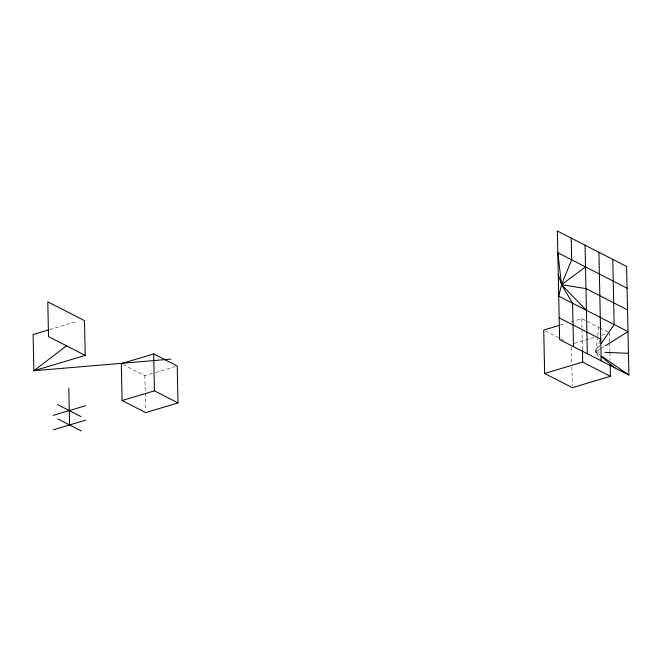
<?xml version="1.0" encoding="UTF-8"?>
<svg xmlns="http://www.w3.org/2000/svg" width="662" height="662" viewBox="0 0 662 662"><rect width="100%" height="100%" fill="white"/><g stroke="black" fill="none" stroke-linecap="round" stroke-linejoin="round"><path stroke-width="0.5" stroke-dasharray="3.31 2.48" d="M597.645 336.71L595.568 351.927L600.682 360.045M597.786 335.692L599.168 325.547M599.995 340.971L595.568 351.927L600.244 355.775M600.07 345.283L595.568 351.927L599.731 354.815M599.946 349.18L595.568 351.927L601.733 352.192M600.823 348.634L604.332 346.441M49.907 329.527L77.586 321.252M123.132 364.547L144.879 375.685L154.676 372.747M155.661 372.458L177.217 366.012M560.317 325.092L566.167 323.337M571.049 321.881L581.782 318.67L598.762 327.376M574.368 343.371L593.88 337.537M601.684 335.204L605.589 334.037M599.656 327.831L607.699 331.952M545.513 330.967L565.183 341.038M609.487 332.87L609.685 342.171M609.71 343.206L609.884 351.481M609.901 352.515L610.058 359.747M581.782 318.67L581.972 327.98M581.997 329.014L582.428 349.693M571.505 347.343L571.827 362.85M571.918 366.988L572.307 385.598M144.879 375.685L145.218 392.086M145.243 393.112L145.607 410.539"/><path stroke-width="0.99" d="M599.995 340.971L600.732 339.143L559.167 317.851M601.195 343.628L614.137 324.529L612.772 259.388M66.523 345.812L33.861 370.753L33.1 334.55L48.914 329.825M585.514 266.91L561.558 284.677L558.711 296.137L627.99 331.629L605.2 345.895M85.224 355.403L48.508 336.586L47.788 301.847L84.504 320.656L85.224 355.403L33.861 370.753L170.738 359.127M153.667 353.947L121.32 363.612L122.098 400.527L145.648 412.592L177.995 402.926L177.217 366.012L153.667 353.947L154.445 390.853L177.995 402.926M53.101 415.43L85.448 405.756M122.098 400.527L154.445 390.853M53.407 429.803L85.746 420.13M559.34 325.381L543.725 330.048L544.636 373.476L572.349 387.667L610.397 376.289L610.165 364.919M544.636 373.476L582.692 362.097L610.397 376.289M604.811 352.325L628.445 353.334M627.079 288.202L557.801 252.71L561.558 284.677L572.572 303.237L573.482 346.656M627.535 309.915L585.969 288.615L561.558 284.677L558.256 274.424M628.9 375.048L559.622 339.556L557.354 230.997L626.624 266.488L628.9 375.048L602.23 356.553M57.495 404.565L81.054 416.63M57.801 418.938L81.352 431.003M601.022 356.413L615.048 367.948M586.424 310.329L561.558 284.677L571.662 259.81L571.207 238.097M598.92 252.296L601.187 360.856M585.059 245.197L587.335 353.756M582.452 350.719L582.692 362.097M68.798 388.056L69.576 424.971"/></g></svg>
